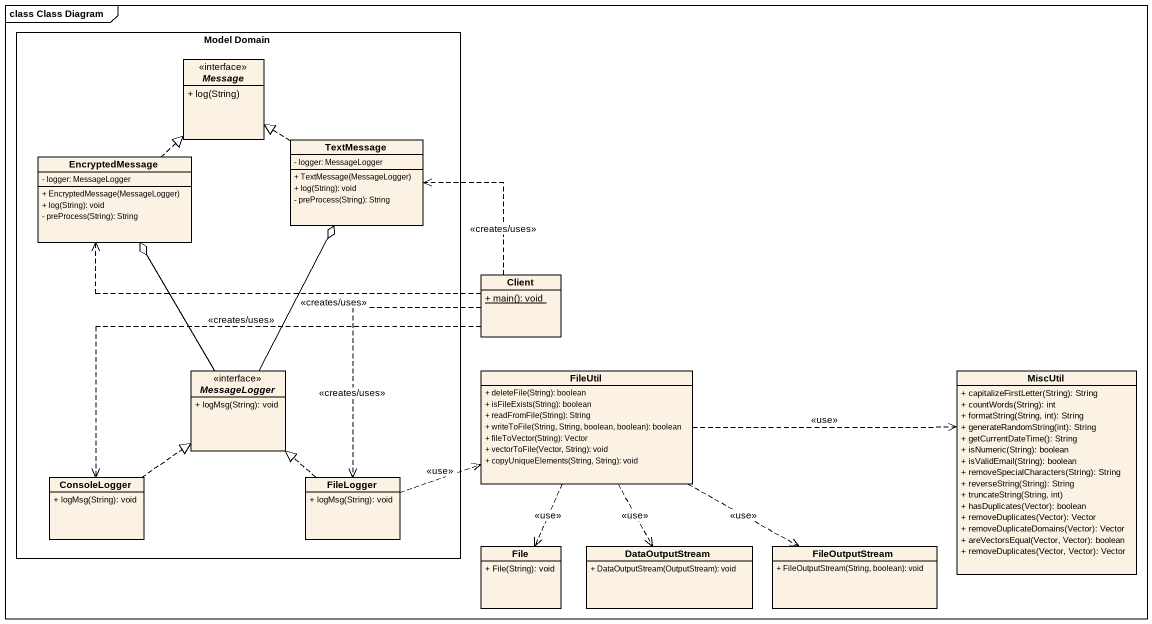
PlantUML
@startuml
mainframe class Class Diagram
hide circle
hide empty members
skinparam classAttributeIconSize 0
rectangle "Model Domain" as Model_Domain {
  interface Message {
    + log(String)
  }
  class EncryptedMessage {
    - logger: MessageLogger
    + EncryptedMessage(MessageLogger)
    + log(String): void
    - preProcess(String): String
  }
  class TextMessage {
    - logger: MessageLogger
    + TextMessage(MessageLogger)
    + log(String): void
    - preProcess(String): String
  }
  interface MessageLogger {
    + logMsg(String): void
  }
  class ConsoleLogger {
    + logMsg(String): void
  }
  class FileLogger {
    + logMsg(String): void
  }
}
class Client {
  {static} + main(): void
}
class FileUtil {
  + deleteFile(String): boolean
  + isFileExists(String): boolean
  + readFromFile(String): String
  + writeToFile(String, String, boolean, boolean): boolean
  + fileToVector(String): Vector
  + vectorToFile(Vector, String): void
  + copyUniqueElements(String, String): void
}
class MiscUtil {
  + capitalizeFirstLetter(String): String
  + countWords(String): int
  + formatString(String, int): String
  + generateRandomString(int): String
  + getCurrentDateTime(): String
  + isNumeric(String): boolean
  + isValidEmail(String): boolean
  + removeSpecialCharacters(String): String
  + reverseString(String): String
  + truncateString(String, int)
  + hasDuplicates(Vector): boolean
  + removeDuplicates(Vector): Vector
  + removeDuplicateDomains(Vector): Vector
  + areVectorsEqual(Vector, Vector): boolean
  + removeDuplicates(Vector, Vector): Vector
}
class "File" as File_ {
  + File(String): void
}
class DataOutputStream {
  + DataOutputStream(OutputStream): void
}
class FileOutputStream {
  + FileOutputStream(String, boolean): void
}
EncryptedMessage .up.|> Message
TextMessage .up.|> Message
Client .left.> EncryptedMessage : <<creates/uses>>
Client .up.> TextMessage : <<creates/uses>>
Client .left.> ConsoleLogger : <<creates/uses>>
Client ..> FileLogger : <<creates/uses>>
MessageLogger -up-o EncryptedMessage
MessageLogger -up-o TextMessage
FileUtil .right.> MiscUtil : <<use>>
FileUtil ..> File_ : <<use>>
FileUtil ..> DataOutputStream : <<use>>
FileUtil .right.> FileOutputStream : <<use>>
ConsoleLogger .up.|> MessageLogger
FileLogger .up.|> MessageLogger
FileLogger .right.> FileUtil : <<use>>
@enduml
